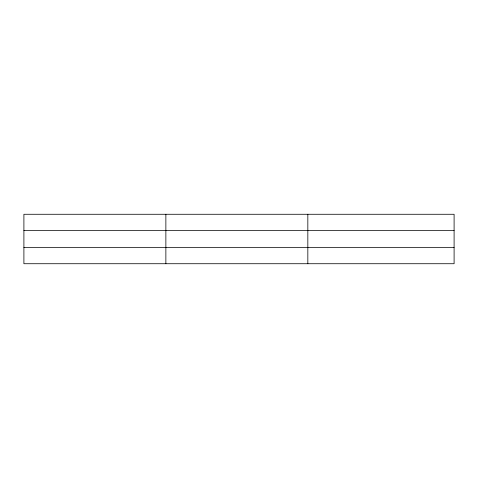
<?xml version="1.0" encoding="UTF-8"?>
<svg xmlns="http://www.w3.org/2000/svg" width="478" height="478" viewBox="0 0 478 478"><rect width="100%" height="100%" fill="white"/><g stroke="black" fill="none" stroke-linecap="round" stroke-linejoin="round"><path stroke-width="0.72" d="M165.866 214.275L165.866 263.725M307.832 214.275L307.832 263.725M454.1 230.593L454.1 214.275L23.9 214.275L23.9 263.725L454.1 263.725L454.1 230.593L23.9 230.593M23.9 247.407L454.1 247.407"/></g></svg>
